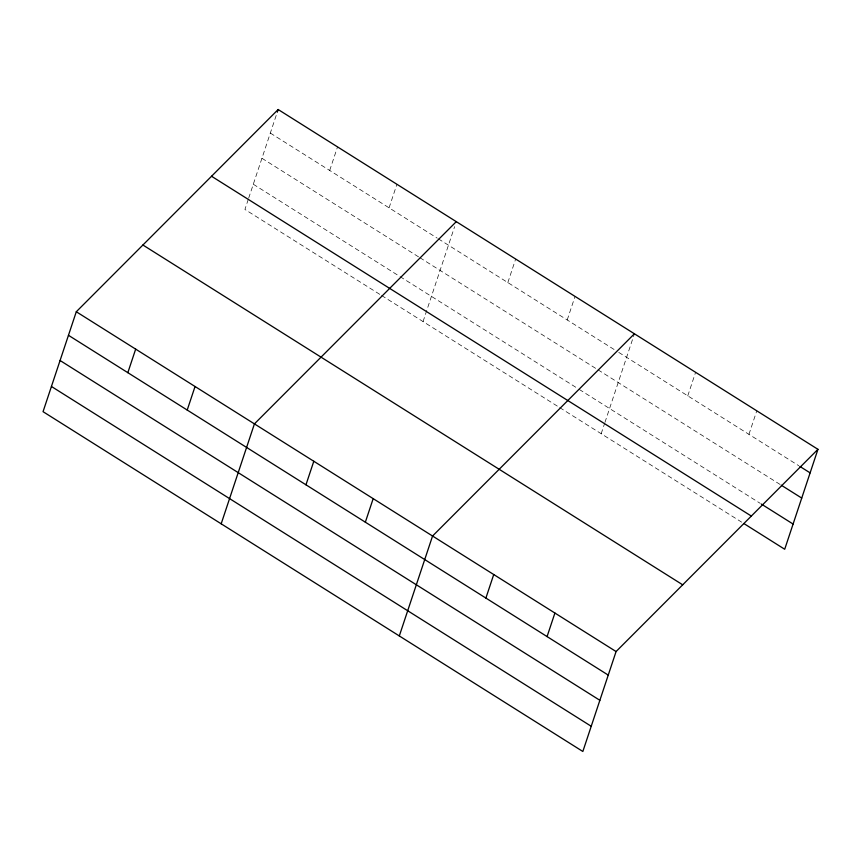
<?xml version="1.0" encoding="UTF-8"?>
<svg xmlns="http://www.w3.org/2000/svg" width="861" height="861" viewBox="0 0 861 861"><rect width="100%" height="100%" fill="white"/><g stroke="black" fill="none" stroke-linecap="round" stroke-linejoin="round"><path stroke-width="0.65" stroke-dasharray="4.3 3.23" d="M248.269 199.365L244.922 209.449L380.476 294.785M248.689 198.105L277.339 111.995M329.698 170.446L337.534 146.897M389.075 207.824L396.91 184.276M423.052 321.584L454.64 226.604M507.829 282.58L515.664 259.032M567.216 319.958L575.04 296.41M601.182 433.718L604.53 423.634M604.949 422.374L634.008 335.026M687.767 395.845L695.602 372.296M748.941 434.353L756.776 410.815M270.322 133.068L437.248 238.153M438.378 238.852L614.259 349.577M618.747 352.397L798.793 465.736M261.938 158.273L418.79 257.008M419.91 257.708L596.921 369.143M598.04 369.843L780.206 484.528M253.306 184.243L398.944 275.918M400.064 276.629L578.194 388.763M579.313 389.473L760.241 503.362M381.595 295.484L558.606 406.919M559.725 407.619L741.655 522.153"/><path stroke-width="1.29" d="M76.295 311.747L43.05 411.676L582.843 751.481L616.078 651.551L817.95 449.324L278.157 109.519L76.295 311.747L616.078 651.551M127.837 372.673L135.672 349.125M277.339 111.995L278.157 109.519M187.214 410.051L195.049 386.503M221.18 523.811L254.425 423.881L456.287 221.654M305.967 484.808L313.802 461.259M365.344 522.186L373.179 498.648M399.31 635.945L432.556 536.026L634.417 333.788M485.895 598.083L493.73 574.535M547.069 636.591L554.904 613.043M817.95 449.324L784.705 549.253L743.926 523.574M799.923 466.447L810.115 472.872M781.336 485.238L801.731 498.078M761.372 504.072L793.089 524.048M211.548 176.257L751.33 516.062M142.904 245.008L682.698 584.813M68.46 335.295L608.253 675.099M60.076 360.501L599.869 700.305M51.434 386.471L591.227 726.275"/></g></svg>
